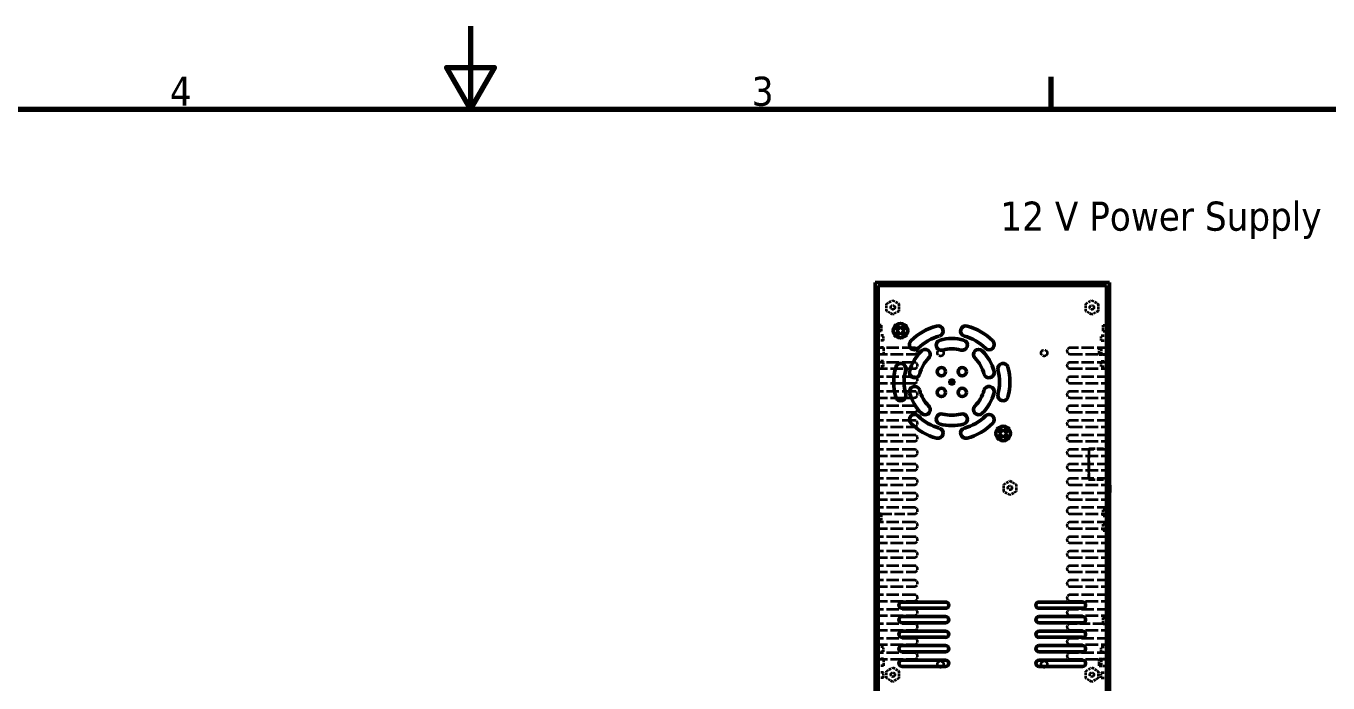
# Model space of a CAD drawing. Header units: millimetres. Extents: x 0 to 420, y 0 to 297.
# Drawn here: x 156.4 to 313.4, y 217.9 to 297 of the extents above; entities that cross this region are included whole.
import ezdxf

# ---------------------------------------------------------------- set-up
doc = ezdxf.new("R2010")
doc.units = ezdxf.units.MM
doc.linetypes.add('DASHED', pattern=[0.2068, 0.1655, -0.0413])
for name, color, linetype, lineweight in [('Border (ISO)', 7, 'Continuous', 70), ('Hidden (ISO)', 7, 'DASHED', 35), ('Symbol (ISO)', 7, 'Continuous', 25), ('Visible (ISO)', 7, 'Continuous', 50)]:
    doc.layers.add(name, color=color, linetype=linetype, lineweight=lineweight)
doc.styles.add('Note Text (ISO)', font='tahoma.ttf')

# ---------------------------------------------------------------- blocks, each defined once
blk = doc.blocks.new('Borders Default Border')
at = {"layer": 'Border (ISO)'}
blk.add_line((280, 287), (280, 290.9), dxfattribs=at)
at = {"layer": 'Border (ISO)', "flags": 128}
for points in [[(210, 297), (210, 287), (207.11, 292), (212.89, 292), (210, 287)], [(10, 10), (10, 287), (410, 287), (410, 10), (10, 10)]]:
    blk.add_lwpolyline(points, dxfattribs=at)
at = {"layer": 'Border (ISO)', "char_height": 3.5, "attachment_point": 7, "style": 'Note Text (ISO)'}
for s, insert in [('4', (173.78, 287.4)), ('3', (243.91, 287.33))]:
    blk.add_mtext(s, dxfattribs=dict(at, insert=insert))

msp = doc.modelspace()

# ---------------------------------------------------------------- linework, layer by layer
at = {"layer": 'Hidden (ISO)', "ltscale": 0.047494}
for p, q in [((260.9, 266.08), (260.9, 266.11)), ((260.93, 266.06), (260.93, 266.08)), ((261.5, 266.06), (261.5, 266.08)), ((261.8, 266.06), (261.8, 266.08)), ((262.36, 266.06), (262.36, 266.08)), ((262.4, 266.08), (262.4, 266.11)), ((264.27, 266.08), (264.27, 266.11)), ((264.32, 266.06), (264.32, 266.08)), ((264.87, 266.06), (264.87, 266.08)), ((265.17, 266.06), (265.17, 266.08)), ((265.72, 266.06), (265.72, 266.08)), ((265.77, 266.08), (265.77, 266.11)), ((271.15, 266.08), (271.15, 266.11)), ((271.19, 266.06), (271.19, 266.08)), ((271.75, 266.06), (271.75, 266.08)), ((272.05, 266.06), (272.05, 266.08)), ((272.59, 266.06), (272.59, 266.08)), ((272.65, 266.08), (272.65, 266.11)), ((278.02, 266.08), (278.02, 266.11)), ((278.07, 266.06), (278.07, 266.08)), ((278.62, 266.06), (278.62, 266.08)), ((278.92, 266.06), (278.92, 266.08)), ((279.47, 266.06), (279.47, 266.08)), ((279.52, 266.08), (279.52, 266.11)), ((283.4, 266.08), (283.4, 266.11)), ((283.43, 266.06), (283.43, 266.08)), ((284, 266.06), (284, 266.08)), ((284.3, 266.06), (284.3, 266.08)), ((284.86, 266.06), (284.86, 266.08)), ((284.9, 266.08), (284.9, 266.11)), ((284.5, 245.36), (284.52, 245.36)), ((284.5, 242.36), (284.52, 242.36))]:
    msp.add_line(p, q, dxfattribs=at)
at = {"layer": 'Hidden (ISO)', "ltscale": 4.485566}
for p, q in [((262.4, 266.08), (260.9, 266.08)), ((265.77, 266.08), (264.27, 266.08)), ((272.65, 266.08), (271.15, 266.08)), ((279.52, 266.08), (278.02, 266.08)), ((284.9, 266.08), (283.4, 266.08))]:
    msp.add_line(p, q, dxfattribs=at)
at = {"layer": 'Hidden (ISO)', "ltscale": 1.071788}
for p, q in [((260.93, 266.06), (261.5, 266.06)), ((283.43, 266.06), (284, 266.06))]:
    msp.add_line(p, q, dxfattribs=at)
at = {"layer": 'Hidden (ISO)', "ltscale": 0.571033}
for p, q in [((261.5, 266.06), (261.8, 266.06)), ((264.87, 266.06), (265.17, 266.06)), ((271.75, 266.06), (272.05, 266.06)), ((278.62, 266.06), (278.92, 266.06)), ((284, 266.06), (284.3, 266.06)), ((258.82, 253.21), (258.82, 253.51)), ((258.87, 253.21), (258.87, 253.51)), ((286.92, 253.21), (286.92, 253.51)), ((286.97, 253.21), (286.97, 253.51)), ((258.82, 220.46), (258.82, 220.76)), ((258.87, 220.46), (258.87, 220.76)), ((286.92, 220.46), (286.92, 220.76)), ((286.97, 220.46), (286.97, 220.76))]:
    msp.add_line(p, q, dxfattribs=at)
at = {"layer": 'Hidden (ISO)', "ltscale": 1.064915}
for p, q in [((261.8, 266.06), (262.36, 266.06)), ((284.3, 266.06), (284.86, 266.06))]:
    msp.add_line(p, q, dxfattribs=at)
at = {"layer": 'Hidden (ISO)', "ltscale": 1.053562}
for p, q in [((264.32, 266.06), (264.87, 266.06)), ((271.19, 266.06), (271.75, 266.06)), ((278.07, 266.06), (278.62, 266.06))]:
    msp.add_line(p, q, dxfattribs=at)
at = {"layer": 'Hidden (ISO)', "ltscale": 1.036244}
for p, q in [((265.17, 266.06), (265.72, 266.06)), ((272.05, 266.06), (272.59, 266.06)), ((278.92, 266.06), (279.47, 266.06))]:
    msp.add_line(p, q, dxfattribs=at)
at = {"layer": 'Hidden (ISO)', "ltscale": 1.648618}
for p, q in [((260.15, 263.54), (260.9, 263.97)), ((260.9, 263.97), (261.65, 263.54)), ((284.15, 263.54), (284.9, 263.97)), ((284.9, 263.97), (285.65, 263.54)), ((260.15, 262.67), (260.15, 263.54)), ((260.9, 262.24), (260.15, 262.67)), ((261.65, 262.67), (260.9, 262.24)), ((261.65, 263.54), (261.65, 262.67)), ((284.15, 262.67), (284.15, 263.54)), ((284.9, 262.24), (284.15, 262.67)), ((285.65, 262.67), (284.9, 262.24)), ((285.65, 263.54), (285.65, 262.67)), ((274.27, 241.79), (275.02, 242.22)), ((274.27, 240.92), (274.27, 241.79)), ((275.02, 242.22), (275.77, 241.79)), ((275.77, 241.79), (275.77, 240.92)), ((275.02, 240.49), (274.27, 240.92)), ((275.77, 240.92), (275.02, 240.49)), ((260.15, 219.29), (260.9, 219.72)), ((260.9, 219.72), (261.65, 219.29)), ((284.15, 219.29), (284.9, 219.72)), ((284.9, 219.72), (285.65, 219.29)), ((260.15, 218.42), (260.15, 219.29)), ((260.9, 217.99), (260.15, 218.42)), ((261.65, 218.42), (260.9, 217.99)), ((261.65, 219.29), (261.65, 218.42)), ((284.15, 218.42), (284.15, 219.29)), ((284.9, 217.99), (284.15, 218.42)), ((285.65, 218.42), (284.9, 217.99)), ((285.65, 219.29), (285.65, 218.42))]:
    msp.add_line(p, q, dxfattribs=at)
at = {"layer": 'Hidden (ISO)', "ltscale": 1.427732}
for p, q in [((259.52, 260.98), (258.77, 260.98)), ((286.27, 260.98), (287.02, 260.98)), ((259.52, 260.23), (258.77, 260.23)), ((286.27, 260.23), (287.02, 260.23)), ((286.27, 238.73), (287.02, 238.73)), ((259.52, 238.23), (258.77, 238.23)), ((259.52, 237.48), (258.77, 237.48)), ((286.27, 237.98), (287.02, 237.98)), ((286.27, 236.98), (287.02, 236.98)), ((286.27, 236.23), (287.02, 236.23)), ((286.27, 225.73), (287.02, 225.73)), ((286.27, 224.98), (287.02, 224.98))]:
    msp.add_line(p, q, dxfattribs=at)
at = {"layer": 'Hidden (ISO)', "ltscale": 2.242733}
for p, q in [((259.52, 260.98), (259.52, 260.23)), ((286.27, 260.23), (286.27, 260.98)), ((286.27, 237.98), (286.27, 238.73)), ((259.52, 238.23), (259.52, 237.48)), ((286.27, 236.23), (286.27, 236.98)), ((286.27, 224.98), (286.27, 225.73))]:
    msp.add_line(p, q, dxfattribs=at)
at = {"layer": 'Hidden (ISO)', "ltscale": 1.903676}
for p, q in [((259.77, 259.73), (258.77, 259.73)), ((259.77, 259.11), (258.77, 259.11)), ((286.02, 259.73), (287.02, 259.73)), ((286.02, 259.11), (287.02, 259.11)), ((259.77, 258.28), (258.77, 258.28)), ((259.77, 257.43), (258.77, 257.43)), ((259.77, 256.61), (258.77, 256.61)), ((259.77, 255.98), (258.77, 255.98)), ((286.02, 256.61), (287.02, 256.61)), ((286.02, 255.98), (287.02, 255.98)), ((259.77, 222.23), (258.77, 222.23)), ((259.77, 221.61), (258.77, 221.61)), ((286.02, 222.23), (287.02, 222.23)), ((286.02, 221.61), (287.02, 221.61)), ((259.77, 220.78), (258.77, 220.78)), ((259.77, 219.93), (258.77, 219.93)), ((259.77, 219.11), (258.77, 219.11)), ((259.77, 218.48), (258.77, 218.48)), ((286.02, 219.11), (287.02, 219.11)), ((286.02, 218.48), (287.02, 218.48))]:
    msp.add_line(p, q, dxfattribs=at)
at = {"layer": 'Hidden (ISO)', "ltscale": 1.18976}
for p, q in [((259.77, 259.11), (259.77, 259.73)), ((286.02, 259.11), (286.02, 259.73)), ((259.77, 255.98), (259.77, 256.61)), ((286.02, 255.98), (286.02, 256.61)), ((259.77, 221.61), (259.77, 222.23)), ((286.02, 221.61), (286.02, 222.23)), ((259.77, 218.48), (259.77, 219.11)), ((286.02, 218.48), (286.02, 219.11))]:
    msp.add_line(p, q, dxfattribs=at)
at = {"layer": 'Hidden (ISO)', "ltscale": 9.042834}
for p, q in [((263.52, 258.23), (258.77, 258.23)), ((258.77, 257.48), (263.52, 257.48)), ((287.02, 258.23), (282.27, 258.23)), ((282.27, 257.48), (287.02, 257.48)), ((263.52, 256.48), (258.77, 256.48)), ((287.02, 256.48), (282.27, 256.48)), ((258.77, 255.73), (263.52, 255.73)), ((263.52, 254.73), (258.77, 254.73)), ((282.27, 255.73), (287.02, 255.73)), ((287.02, 254.73), (282.27, 254.73)), ((258.77, 253.98), (263.52, 253.98)), ((263.52, 252.98), (258.77, 252.98)), ((282.27, 253.98), (287.02, 253.98)), ((287.02, 252.98), (282.27, 252.98)), ((258.77, 252.23), (263.52, 252.23)), ((263.52, 251.23), (258.77, 251.23)), ((282.27, 252.23), (287.02, 252.23)), ((287.02, 251.23), (282.27, 251.23)), ((258.77, 250.48), (263.52, 250.48)), ((263.52, 249.48), (258.77, 249.48)), ((282.27, 250.48), (287.02, 250.48)), ((287.02, 249.48), (282.27, 249.48)), ((258.77, 248.73), (263.52, 248.73)), ((282.27, 248.73), (287.02, 248.73)), ((263.52, 247.73), (258.77, 247.73)), ((258.77, 246.98), (263.52, 246.98)), ((287.02, 247.73), (282.27, 247.73)), ((282.27, 246.98), (287.02, 246.98)), ((263.52, 245.98), (258.77, 245.98)), ((258.77, 245.23), (263.52, 245.23)), ((287.02, 245.98), (282.27, 245.98)), ((282.27, 245.23), (287.02, 245.23)), ((263.52, 244.23), (258.77, 244.23)), ((258.77, 243.48), (263.52, 243.48)), ((287.02, 244.23), (282.27, 244.23)), ((282.27, 243.48), (287.02, 243.48)), ((263.52, 242.48), (258.77, 242.48)), ((258.77, 241.73), (263.52, 241.73)), ((287.02, 242.48), (282.27, 242.48)), ((282.27, 241.73), (287.02, 241.73)), ((263.52, 240.73), (258.77, 240.73)), ((287.02, 240.73), (282.27, 240.73)), ((258.77, 239.98), (263.52, 239.98)), ((263.52, 238.98), (258.77, 238.98)), ((282.27, 239.98), (287.02, 239.98)), ((287.02, 238.98), (282.27, 238.98)), ((263.52, 237.23), (258.77, 237.23)), ((282.27, 238.23), (287.02, 238.23)), ((287.02, 237.23), (282.27, 237.23)), ((258.77, 236.48), (263.52, 236.48)), ((263.52, 235.48), (258.77, 235.48)), ((282.27, 236.48), (287.02, 236.48)), ((287.02, 235.48), (282.27, 235.48)), ((258.77, 234.73), (263.52, 234.73)), ((282.27, 234.73), (287.02, 234.73)), ((263.52, 233.73), (258.77, 233.73)), ((258.77, 232.98), (263.52, 232.98)), ((287.02, 233.73), (282.27, 233.73)), ((282.27, 232.98), (287.02, 232.98)), ((263.52, 231.98), (258.77, 231.98)), ((258.77, 231.23), (263.52, 231.23)), ((287.02, 231.98), (282.27, 231.98)), ((282.27, 231.23), (287.02, 231.23)), ((263.52, 230.23), (258.77, 230.23)), ((258.77, 229.48), (263.52, 229.48)), ((287.02, 230.23), (282.27, 230.23)), ((282.27, 229.48), (287.02, 229.48)), ((263.52, 228.48), (258.77, 228.48)), ((258.77, 227.73), (263.52, 227.73)), ((287.02, 228.48), (282.27, 228.48)), ((282.27, 227.73), (287.02, 227.73)), ((263.52, 226.73), (258.77, 226.73)), ((258.77, 225.98), (263.52, 225.98)), ((287.02, 226.73), (282.27, 226.73)), ((282.27, 225.98), (287.02, 225.98)), ((263.52, 224.98), (258.77, 224.98)), ((258.77, 224.23), (263.52, 224.23)), ((263.52, 223.23), (258.77, 223.23)), ((282.27, 224.23), (287.02, 224.23)), ((287.02, 223.23), (282.27, 223.23)), ((258.77, 222.48), (263.52, 222.48)), ((263.52, 221.48), (258.77, 221.48)), ((282.27, 222.48), (287.02, 222.48)), ((287.02, 221.48), (282.27, 221.48)), ((258.77, 220.73), (263.52, 220.73)), ((282.27, 220.73), (287.02, 220.73))]:
    msp.add_line(p, q, dxfattribs=at)
at = {"layer": 'Hidden (ISO)', "ltscale": 2.541777}
for p, q in [((259.77, 258.28), (259.77, 257.43)), ((285.77, 257.43), (285.77, 258.28)), ((286.02, 258.28), (286.02, 257.43)), ((259.77, 220.78), (259.77, 219.93)), ((285.77, 219.93), (285.77, 220.78)), ((286.02, 220.78), (286.02, 219.93))]:
    msp.add_line(p, q, dxfattribs=at)
at = {"layer": 'Hidden (ISO)', "ltscale": 2.379619}
for p, q in [((285.77, 258.28), (287.02, 258.28)), ((285.77, 257.43), (287.02, 257.43)), ((285.77, 220.78), (287.02, 220.78)), ((285.77, 219.93), (287.02, 219.93))]:
    msp.add_line(p, q, dxfattribs=at)
at = {"layer": 'Hidden (ISO)', "ltscale": 0.213053}
for p, q in [((258.82, 254.09), (258.82, 254.2)), ((286.97, 254.09), (286.97, 254.2)), ((258.82, 221.34), (258.82, 221.45)), ((286.97, 221.34), (286.97, 221.45))]:
    msp.add_line(p, q, dxfattribs=at)
at = {"layer": 'Hidden (ISO)', "ltscale": 0.095089}
for p, q in [((258.87, 254.2), (258.82, 254.2)), ((286.92, 254.2), (286.97, 254.2)), ((258.82, 254.11), (258.77, 254.11)), ((258.87, 253.51), (258.82, 253.51)), ((258.87, 253.21), (258.82, 253.21)), ((286.92, 253.51), (286.97, 253.51)), ((286.92, 253.21), (286.97, 253.21)), ((286.97, 254.11), (287.02, 254.11)), ((258.82, 252.61), (258.77, 252.61)), ((258.87, 252.48), (258.82, 252.48)), ((286.92, 252.48), (286.97, 252.48)), ((286.97, 252.61), (287.02, 252.61)), ((287.07, 241.67), (287.02, 241.67)), ((287.07, 241.65), (287.02, 241.65)), ((287.07, 241.64), (287.02, 241.64)), ((287.07, 241.63), (287.02, 241.63)), ((287.07, 241.62), (287.02, 241.62)), ((287.07, 241.61), (287.02, 241.61)), ((287.07, 241.6), (287.02, 241.6)), ((287.07, 241.59), (287.02, 241.59)), ((287.07, 241.59), (287.02, 241.59)), ((287.07, 241.59), (287.02, 241.59)), ((287.07, 241.58), (287.02, 241.58)), ((287.07, 241.52), (287.02, 241.52)), ((287.07, 241.46), (287.02, 241.46)), ((287.07, 241.33), (287.02, 241.33)), ((287.07, 241.24), (287.02, 241.24)), ((287.07, 241.23), (287.02, 241.23)), ((287.07, 241.21), (287.02, 241.21)), ((287.07, 241.11), (287.02, 241.11)), ((287.07, 240.98), (287.02, 240.98)), ((287.07, 240.97), (287.02, 240.97)), ((287.07, 240.96), (287.02, 240.96)), ((287.07, 240.93), (287.02, 240.93)), ((287.07, 240.92), (287.02, 240.92)), ((287.07, 240.9), (287.02, 240.9)), ((287.07, 240.82), (287.02, 240.82)), ((258.82, 221.36), (258.77, 221.36)), ((258.87, 221.45), (258.82, 221.45)), ((286.92, 221.45), (286.97, 221.45)), ((286.97, 221.36), (287.02, 221.36)), ((258.82, 219.86), (258.77, 219.86)), ((258.87, 220.76), (258.82, 220.76)), ((258.87, 220.46), (258.82, 220.46)), ((258.87, 219.73), (258.82, 219.73)), ((286.92, 220.76), (286.97, 220.76)), ((286.92, 220.46), (286.97, 220.46)), ((286.92, 219.73), (286.97, 219.73)), ((286.97, 219.86), (287.02, 219.86))]:
    msp.add_line(p, q, dxfattribs=at)
at = {"layer": 'Hidden (ISO)', "ltscale": 1.326471}
for p, q in [((258.87, 253.51), (258.87, 254.2)), ((286.92, 253.51), (286.92, 254.2)), ((258.87, 220.76), (258.87, 221.45)), ((286.92, 220.76), (286.92, 221.45))]:
    msp.add_line(p, q, dxfattribs=at)
at = {"layer": 'Hidden (ISO)', "ltscale": 1.667722}
for p, q in [((258.82, 254.09), (258.82, 253.51)), ((258.82, 253.21), (258.82, 252.62)), ((286.97, 254.09), (286.97, 253.51)), ((286.97, 253.21), (286.97, 252.62)), ((258.82, 221.34), (258.82, 220.76)), ((286.97, 221.34), (286.97, 220.76)), ((258.82, 220.46), (258.82, 219.87)), ((286.97, 220.46), (286.97, 219.87))]:
    msp.add_line(p, q, dxfattribs=at)
at = {"layer": 'Hidden (ISO)', "ltscale": 0.27276}
for p, q in [((258.82, 252.48), (258.82, 252.62)), ((286.97, 252.48), (286.97, 252.62)), ((258.82, 219.73), (258.82, 219.87)), ((286.97, 219.73), (286.97, 219.87))]:
    msp.add_line(p, q, dxfattribs=at)
at = {"layer": 'Hidden (ISO)', "ltscale": 1.386177}
for p, q in [((258.87, 252.48), (258.87, 253.21)), ((286.92, 252.48), (286.92, 253.21)), ((258.87, 219.73), (258.87, 220.46)), ((286.92, 219.73), (286.92, 220.46))]:
    msp.add_line(p, q, dxfattribs=at)
at = {"layer": 'Hidden (ISO)', "ltscale": 5.711227}
msp.add_line((284.5, 245.36), (284.5, 242.36), dxfattribs=at)
at = {"layer": 'Hidden (ISO)', "ltscale": 7.139059}
msp.add_line((284.52, 246.11), (284.52, 242.36), dxfattribs=at)
at = {"layer": 'Hidden (ISO)', "ltscale": 4.759339}
for p, q in [((284.52, 246.11), (287.02, 246.11)), ((284.52, 242.36), (287.02, 242.36))]:
    msp.add_line(p, q, dxfattribs=at)
at = {"layer": 'Hidden (ISO)', "ltscale": 7.615002}
for p, q in [((259.52, 238.23), (263.52, 238.23)), ((286.27, 224.98), (282.27, 224.98))]:
    msp.add_line(p, q, dxfattribs=at)
at = {"layer": 'Hidden (ISO)', "ltscale": 2.990344}
for centre in [(260.9, 263.11), (284.9, 263.11), (275.02, 241.36), (260.9, 218.86), (284.9, 218.86)]:
    msp.add_circle(centre, 0.25, dxfattribs=at)
at = {"layer": 'Hidden (ISO)', "ltscale": 4.485566}
for centre in [(266.65, 257.61), (279.15, 257.61), (266.65, 220.11), (279.15, 220.11)]:
    msp.add_circle(centre, 0.375, dxfattribs=at)
at = {"layer": 'Hidden (ISO)', "ltscale": 2.242733}
for centre, start, end in [((263.52, 257.86), 270, 90), ((282.27, 257.86), 90, 270), ((263.52, 256.11), 270, 90), ((282.27, 256.11), 90, 270), ((263.52, 254.36), 270, 90), ((282.27, 254.36), 90, 270), ((263.52, 252.61), 270, 90), ((282.27, 252.61), 90, 270), ((263.52, 250.86), 270, 90), ((282.27, 250.86), 90, 270), ((263.52, 249.11), 270, 90), ((282.27, 249.11), 90, 270), ((263.52, 247.36), 270, 90), ((282.27, 247.36), 90, 270), ((263.52, 245.61), 270, 90), ((282.27, 245.61), 90, 270), ((263.52, 243.86), 270, 90), ((282.27, 243.86), 90, 270), ((263.52, 242.11), 270, 90), ((282.27, 242.11), 90, 270), ((263.52, 240.36), 270, 90), ((282.27, 240.36), 90, 270), ((263.52, 238.61), 270, 90), ((282.27, 238.61), 90, 270), ((263.52, 236.86), 270, 90), ((282.27, 236.86), 90, 270), ((263.52, 235.11), 270, 90), ((282.27, 235.11), 90, 270), ((263.52, 233.36), 270, 90), ((282.27, 233.36), 90, 270), ((263.52, 231.61), 270, 90), ((282.27, 231.61), 90, 270), ((263.52, 229.86), 270, 90), ((282.27, 229.86), 90, 270), ((263.52, 228.11), 270, 90), ((282.27, 228.11), 90, 270), ((263.52, 226.36), 270, 90), ((282.27, 226.36), 90, 270), ((263.52, 224.61), 270, 90), ((282.27, 224.61), 90, 270), ((263.52, 222.86), 270, 90), ((282.27, 222.86), 90, 270), ((263.52, 221.11), 270, 90), ((282.27, 221.11), 90, 270)]:
    msp.add_arc(centre, 0.375, start, end, dxfattribs=at)
at = {"layer": 'Visible (ISO)'}
for p, q in [((258.77, 266.11), (258.77, 212.36)), ((287.02, 266.11), (258.77, 266.11)), ((259.15, 212.36), (259.15, 265.73)), ((259.15, 265.73), (286.65, 265.73)), ((286.65, 265.73), (286.65, 212.36)), ((287.02, 212.36), (287.02, 266.11)), ((261.12, 260.8), (261.62, 260.3)), ((261.83, 260.51), (261.33, 261.01)), ((262.34, 261.01), (261.83, 260.51)), ((262.05, 260.3), (262.55, 260.8)), ((261.62, 260.3), (261.12, 259.79)), ((261.33, 259.58), (261.83, 260.08)), ((261.83, 260.08), (262.34, 259.58)), ((262.55, 259.79), (262.05, 260.3)), ((273.49, 248.42), (274, 247.92)), ((274, 247.92), (273.49, 247.42)), ((274.21, 248.13), (273.7, 248.64)), ((274.71, 248.64), (274.21, 248.13)), ((274.42, 247.92), (274.92, 248.42)), ((274.92, 247.42), (274.42, 247.92)), ((273.7, 247.21), (274.21, 247.71)), ((274.21, 247.71), (274.71, 247.21)), ((287.07, 241.69), (287.02, 241.69)), ((287.07, 241.44), (287.07, 241.69)), ((287.07, 241.44), (287.02, 241.44)), ((287.07, 241.4), (287.02, 241.4)), ((287.07, 240.82), (287.02, 240.82)), ((287.07, 240.8), (287.02, 240.8)), ((287.07, 240.79), (287.02, 240.79)), ((287.07, 241.4), (287.07, 241.44)), ((287.07, 240.82), (287.07, 241.4)), ((287.07, 240.8), (287.07, 240.82)), ((287.07, 240.79), (287.07, 240.8)), ((267.27, 227.61), (262.02, 227.61)), ((283.77, 227.61), (278.52, 227.61)), ((262.02, 226.86), (267.27, 226.86)), ((278.52, 226.86), (283.77, 226.86)), ((267.27, 225.86), (262.02, 225.86)), ((262.02, 225.11), (267.27, 225.11)), ((283.77, 225.86), (278.52, 225.86)), ((278.52, 225.11), (283.77, 225.11)), ((267.27, 224.11), (262.02, 224.11)), ((262.02, 223.36), (267.27, 223.36)), ((283.77, 224.11), (278.52, 224.11)), ((278.52, 223.36), (283.77, 223.36)), ((267.27, 222.36), (262.02, 222.36)), ((262.02, 221.61), (267.27, 221.61)), ((283.77, 222.36), (278.52, 222.36)), ((278.52, 221.61), (283.77, 221.61)), ((267.27, 220.61), (262.02, 220.61)), ((262.02, 219.86), (267.27, 219.86)), ((283.77, 220.61), (278.52, 220.61)), ((278.52, 219.86), (283.77, 219.86))]:
    msp.add_line(p, q, dxfattribs=at)
for centre, radius in [((266.77, 255.36), 0.5), ((269.27, 255.36), 0.5), ((268.02, 254.11), 0.25), ((266.77, 252.86), 0.5), ((269.27, 252.86), 0.5)]:
    msp.add_circle(centre, radius, dxfattribs=at)
for centre, radius, start, end in [((261.83, 260.3), 0.875, 144.8709, 215.1291), ((261.83, 260.3), 0.875, 125.1291, 144.8709), ((261.83, 260.3), 0.875, 54.8709, 125.1291), ((261.83, 260.3), 0.875, 35.1291, 54.8709), ((261.83, 260.3), 0.875, 324.8709, 35.1291), ((268.02, 254.11), 7, 105.2322, 134.7678), ((266.35, 260.26), 0.625, 285.2322, 105.2322), ((269.7, 260.26), 0.625, 74.7678, 254.7678), ((268.02, 254.11), 7, 45.2322, 74.7678), ((261.83, 260.3), 0.875, 215.1291, 234.8709), ((261.83, 260.3), 0.875, 234.8709, 305.1291), ((261.83, 260.3), 0.875, 305.1291, 324.8709), ((263.53, 258.63), 0.625, 134.7678, 314.7678), ((268.02, 254.11), 5.75, 105.2322, 134.7678), ((266.77, 258.56), 0.625, 105.6804, 285.6804), ((268.02, 254.11), 5.25, 74.3196, 105.6804), ((269.27, 258.56), 0.625, 254.3196, 74.3196), ((268.02, 254.11), 5.75, 45.2322, 74.7678), ((272.51, 258.63), 0.625, 225.2322, 45.2322), ((268.02, 254.11), 5.25, 134.3196, 165.6804), ((264.79, 257.42), 0.625, 314.3196, 134.3196), ((268.02, 254.11), 4, 74.3196, 105.6804), ((271.25, 257.42), 0.625, 45.6804, 225.6804), ((268.02, 254.11), 5.25, 14.3196, 45.6804), ((268.02, 254.11), 7, 165.2322, 194.7678), ((261.86, 255.73), 0.625, 345.2322, 165.2322), ((268.02, 254.11), 4, 134.3196, 165.6804), ((268.02, 254.11), 4, 14.3196, 45.6804), ((274.19, 255.73), 0.625, 14.7678, 194.7678), ((268.02, 254.11), 7, 345.2322, 14.7678), ((268.02, 254.11), 5.75, 165.2322, 194.7678), ((263.54, 255.25), 0.625, 165.6804, 345.6804), ((272.5, 255.25), 0.625, 194.3196, 14.3196), ((268.02, 254.11), 5.75, 345.2322, 14.7678), ((261.86, 252.48), 0.625, 194.7678, 14.7678), ((263.54, 252.96), 0.625, 14.3196, 194.3196), ((268.02, 254.11), 5.25, 194.3196, 225.6804), ((268.02, 254.11), 4, 194.3196, 225.6804), ((268.02, 254.11), 4, 314.3196, 345.6804), ((268.02, 254.11), 5.25, 314.3196, 345.6804), ((272.5, 252.96), 0.625, 345.6804, 165.6804), ((274.19, 252.48), 0.625, 165.2322, 345.2322), ((264.79, 250.8), 0.625, 225.6804, 45.6804), ((271.25, 250.8), 0.625, 134.3196, 314.3196), ((263.53, 249.58), 0.625, 45.2322, 225.2322), ((268.02, 254.11), 5.75, 225.2322, 254.7678), ((266.77, 249.66), 0.625, 74.3196, 254.3196), ((268.02, 254.11), 4, 254.3196, 285.6804), ((269.27, 249.66), 0.625, 285.6804, 105.6804), ((268.02, 254.11), 5.75, 285.2322, 314.7678), ((272.51, 249.58), 0.625, 314.7678, 134.7678), ((268.02, 254.11), 7, 225.2322, 254.7678), ((266.35, 247.96), 0.625, 254.7678, 74.7678), ((268.02, 254.11), 5.25, 254.3196, 285.6804), ((269.7, 247.96), 0.625, 105.2322, 285.2322), ((268.02, 254.11), 7, 285.2322, 314.7678), ((274.21, 247.92), 0.875, 144.8709, 215.1291), ((274.21, 247.92), 0.875, 125.1291, 144.8709), ((274.21, 247.92), 0.875, 54.8709, 125.1291), ((274.21, 247.92), 0.875, 35.1291, 54.8709), ((274.21, 247.92), 0.875, 324.8709, 35.1291), ((274.21, 247.92), 0.875, 215.1291, 234.8709), ((274.21, 247.92), 0.875, 234.8709, 305.1291), ((274.21, 247.92), 0.875, 305.1291, 324.8709), ((262.02, 227.23), 0.375, 90, 270), ((267.27, 227.23), 0.375, 270, 90), ((278.52, 227.23), 0.375, 90, 270), ((283.77, 227.23), 0.375, 270, 90), ((262.02, 225.48), 0.375, 90, 270), ((267.27, 225.48), 0.375, 270, 90), ((278.52, 225.48), 0.375, 90, 270), ((283.77, 225.48), 0.375, 270, 90), ((262.02, 223.73), 0.375, 90, 270), ((267.27, 223.73), 0.375, 270, 90), ((278.52, 223.73), 0.375, 90, 270), ((283.77, 223.73), 0.375, 270, 90), ((262.02, 221.98), 0.375, 90, 270), ((267.27, 221.98), 0.375, 270, 90), ((278.52, 221.98), 0.375, 90, 270), ((283.77, 221.98), 0.375, 270, 90), ((262.02, 220.23), 0.375, 90, 270), ((267.27, 220.23), 0.375, 270, 90), ((278.52, 220.23), 0.375, 90, 270), ((283.77, 220.23), 0.375, 270, 90)]:
    msp.add_arc(centre, radius, start, end, dxfattribs=at)

# ---------------------------------------------------------------- block references
msp.add_blockref('Borders Default Border', (0, 0))

# ---------------------------------------------------------------- texts
at = {"layer": 'Symbol (ISO)', "insert": (273.87, 275.85), "char_height": 3.5, "width": 39.9238, "attachment_point": 1, "style": 'Note Text (ISO)'}
msp.add_mtext('\\fTahoma|b0|i0;12 V Power Supply', dxfattribs=at)

doc.saveas('drawing.dxf')
